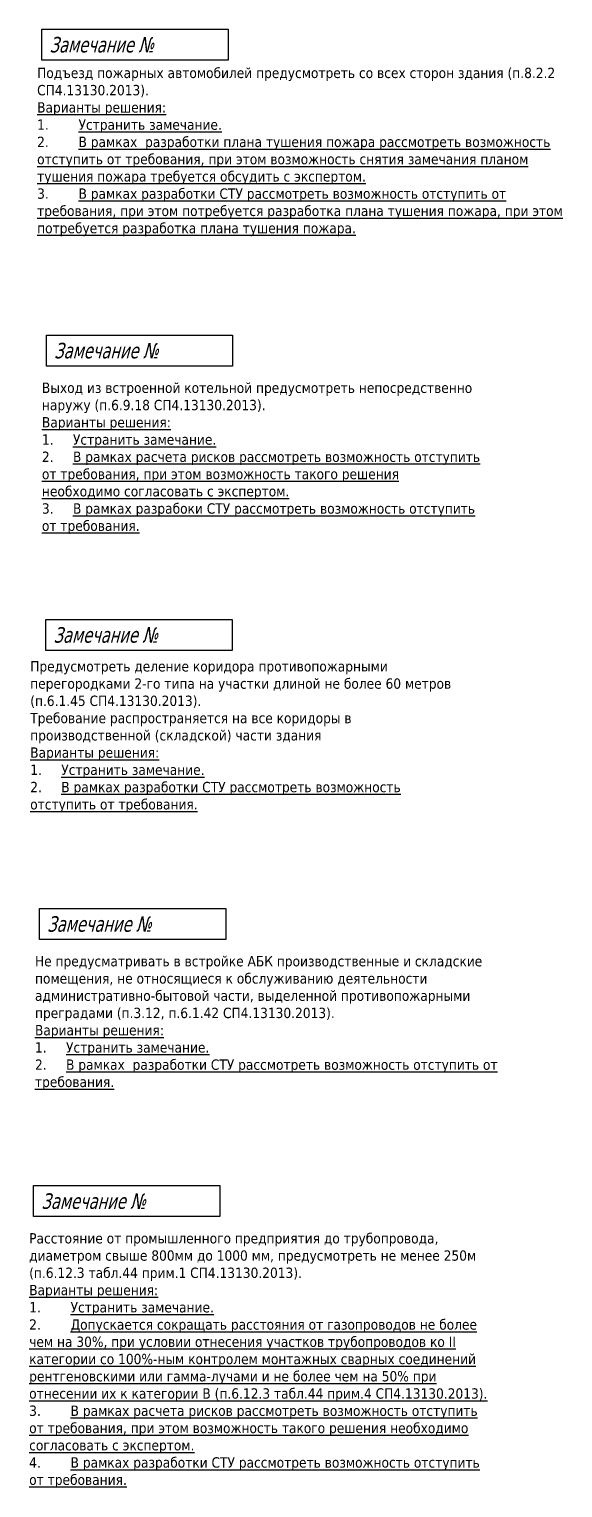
# Model space of a CAD drawing. Header units: millimetres. Extents: x -204396 to 1997851, y -2958255 to 237418.
# Drawn here: x 399482 to 430418, y -1859755 to -1775148 of the extents above; entities that cross this region are included whole.
import ezdxf

# ---------------------------------------------------------------- set-up
doc = ezdxf.new("R2010")
doc.units = ezdxf.units.MM
doc.layers.add('экспертиза', color=1, linetype='Continuous', lineweight=0)
doc.styles.add('ЭКСПЕРТИЗА', font='tahoma.ttf')

msp = doc.modelspace()

# ---------------------------------------------------------------- linework, layer by layer
at = {"layer": 'экспертиза', "lineweight": 0}
for points in [[(400210, -1775148), (411010, -1775148), (411010, -1776948), (400210, -1776948), (400210, -1775148)], [(400478, -1792892), (411278, -1792892), (411278, -1794692), (400478, -1794692), (400478, -1792892)], [(400441, -1809384), (411241, -1809384), (411241, -1811184), (400441, -1811184), (400441, -1809384)], [(400075, -1826150), (410875, -1826150), (410875, -1827950), (400075, -1827950), (400075, -1826150)], [(399739, -1842224), (410539, -1842224), (410539, -1844024), (399739, -1844024), (399739, -1842224)]]:
    msp.add_lwpolyline(points, dxfattribs=at)

# ---------------------------------------------------------------- texts
at = {"layer": 'экспертиза', "lineweight": 0, "style": 'ЭКСПЕРТИЗА', "oblique": 14.99998, "width": 0.8}
for p in [(400660, -1776498), (400928, -1794242), (400891, -1810734), (400525, -1827500), (400189, -1843574)]:
    msp.add_text('Замечание №', height=900, dxfattribs=at).set_placement(p)
at = {"layer": 'экспертиза', "lineweight": 0, "ltscale": 100, "char_height": 600, "attachment_point": 1, "style": 'ЭКСПЕРТИЗА'}
for s, insert, width in [('Подъезд пожарных автомобилей предусмотреть со всех сторон здания (п.8.2.2 СП4.13130.2013).\\P{\\L\\C6;Варианты решения:\\P\\l1.^I\\LУстранить замечание.\\P\\l2.^I\\LВ рамках  разработки плана тушения пожара рассмотреть возможность отступить от требования, при этом возможность снятия замечания планом тушения пожара требуется обсудить с экспертом.\\P\\l3.^I\\LВ рамках разработки СТУ рассмотреть возможность отступить от требования, при этом потребуется разработка плана тушения пожара, при этом потребуется разработка плана тушения пожара.}', (399942, -1777384), 31005.15), ('\\A1;\\pt1200;Выход из встроенной котельной предусмотреть непосредственно наружу (п.6.9.18 СП4.13130.2013).\\P{\\L\\C6;Варианты решения:\\P\\pt1800;\\l1.^I\\LУстранить замечание.\\P\\A0;\\l2.^I\\LВ рамках расчета рисков рассмотреть возможность отступить от требования, при этом возможность такого решения необходимо согласовать с экспертом.\\A1;\\P\\l3.^I\\LВ рамках разрабоки СТУ рассмотреть возможность отступить от требования.}', (400221, -1795649), 25338.67), ('Предусмотреть деление коридора противопожарными перегородками 2-го типа на участки длиной не более 60 метров ({\\A1;п.6.1.45 СП4.13130.2013}).\\PТребование распространяется на все коридоры в производственной (складской) части здания\\P{\\L\\C6;Варианты решения: \\P\\pt1800;\\l1.^I\\LУстранить замечание.\\P\\l2.^I\\LВ рамках разработки СТУ рассмотреть возможность отступить от требования. }', (399542, -1811805), 25154.37), ('\\pt1200;Не предусматривать в встройке АБК производственные и складские помещения, не относящиеся к обслуживанию деятельности административно-бытовой части, выделенной противопожарными преградами (п.3.12, п.6.1.42 СП4.13130.2013).\\P{\\L\\C6;Варианты решения:\\P\\pt1800;\\l1.^I\\LУстранить замечание.\\P\\l2.^I\\LВ рамках  разработки СТУ рассмотреть возможность отступить от требования.}', (399818, -1828908), 26817.33), ('Расстояние от промышленного предприятия до трубопровода, диаметром свыше 800мм до 1000 мм, предусмотреть не менее 250м (п.6.12.3 табл.44 прим.1 СП4.13130.2013).\\P{\\L\\C6;Варианты решения:\\P\\l1.^I\\LУстранить замечание.\\P\\l2.^I\\LДопускается сокращать расстояния от газопроводов не более чем на 30%, при условии отнесения участков трубопроводов ко II категории со 100%-ным контролем монтажных сварных соединений рентгеновскими или гамма-лучами и не более чем на 50% при отнесении их к категории В (п.6.12.3 табл.44 прим.4 СП4.13130.2013).\\P\\l3.^I\\LВ рамках расчета рисков рассмотреть возможность отступить от требования, при этом возможность такого решения необходимо согласовать с экспертом.\\P\\l4.^I\\LВ рамках разработки СТУ рассмотреть возможность отступить от требования.}', (399482, -1844981), 26817.33)]:
    msp.add_mtext(s, dxfattribs=dict(at, insert=insert, width=width))

doc.saveas('drawing.dxf')
